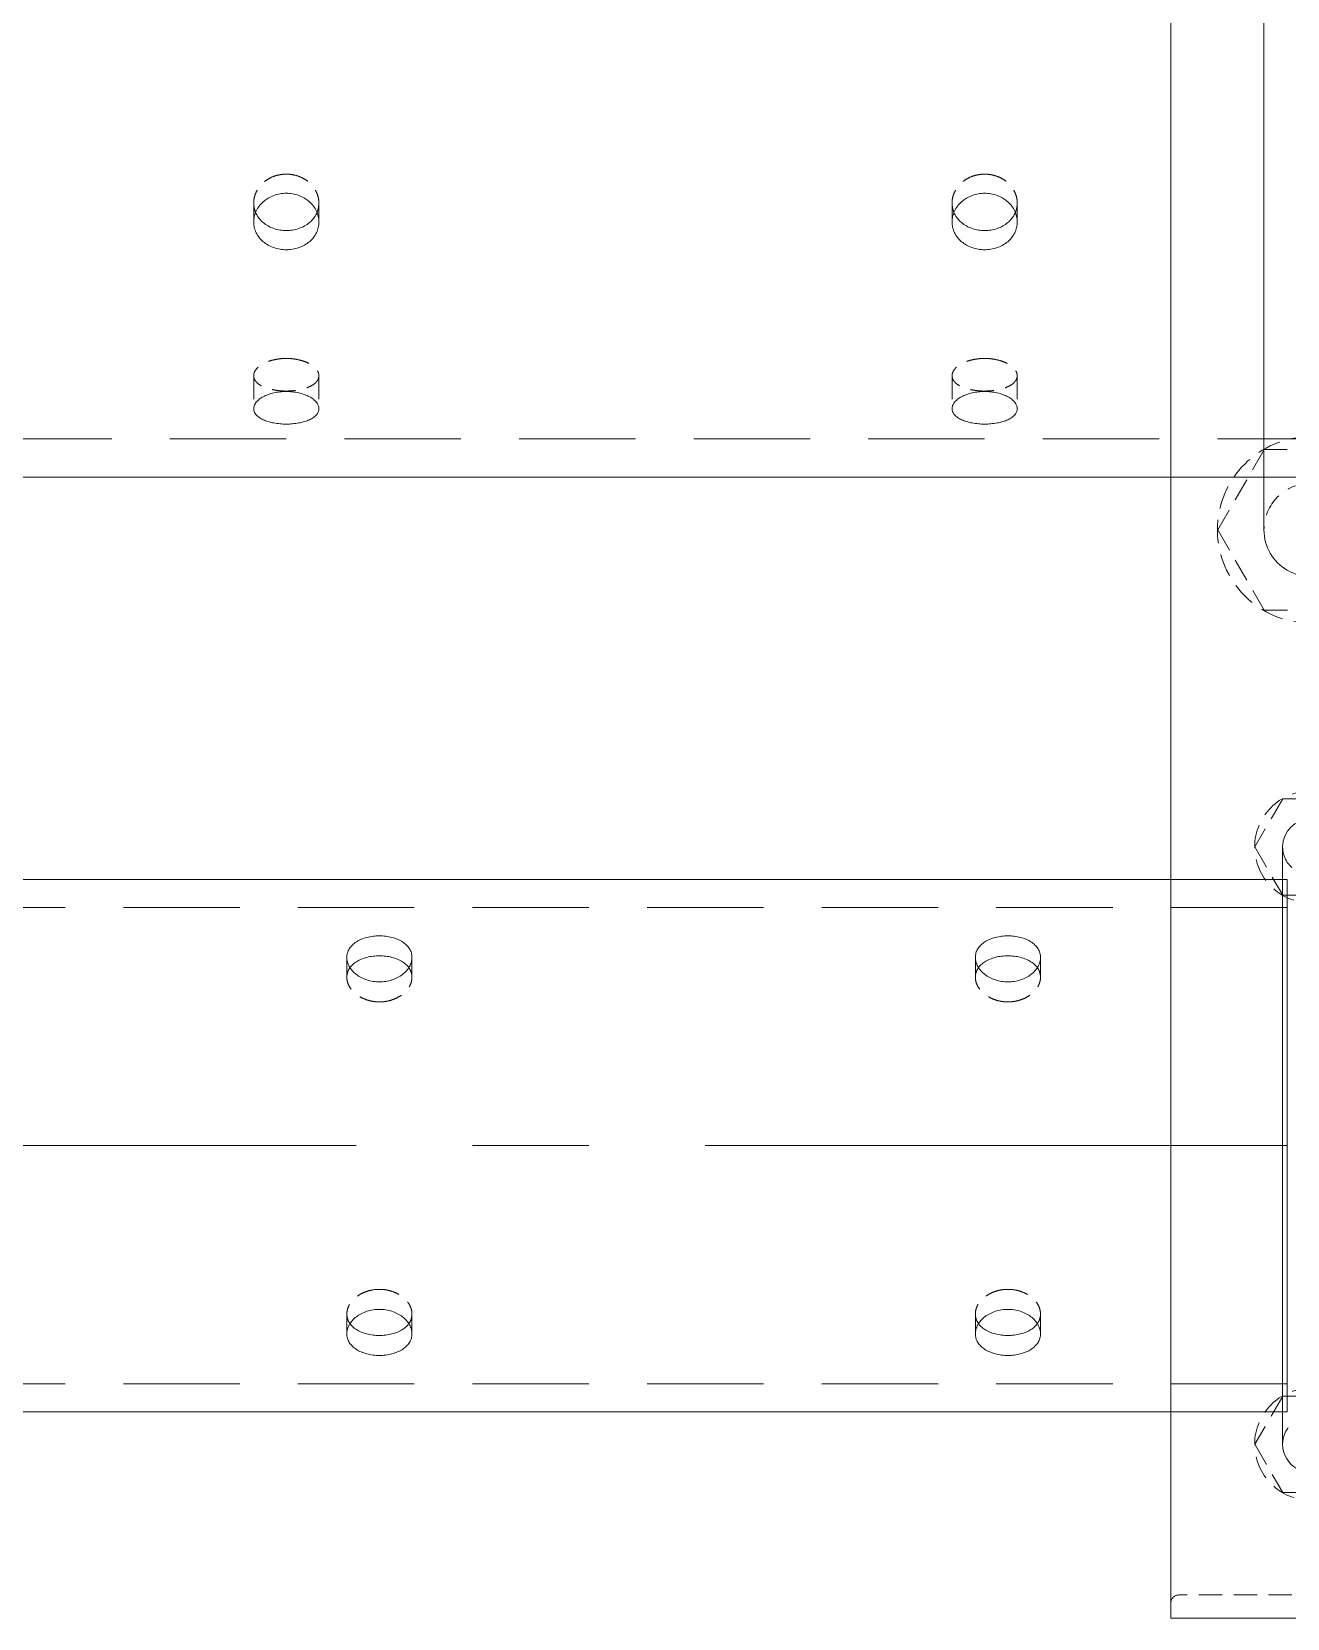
# Model space of a CAD drawing. Header units: millimetres. Extents: x -46397 to 283259, y -8690 to 23983.
# Drawn here: x 4268.5 to 4538.2, y 512.7 to 853.4 of the extents above; entities that cross this region are included whole.
import ezdxf

# ---------------------------------------------------------------- set-up
doc = ezdxf.new("R2010")
doc.units = ezdxf.units.MM
doc.linetypes.add('CENTER', pattern=[2, 1.25, -0.25, 0.25, -0.25])
doc.linetypes.add('HIDDENX2', pattern=[0.75, 0.5, -0.25])
doc.layers.add('DUONGTAM', color=1, linetype='CENTER', lineweight=0)
doc.layers.add('flashshoot', color=7, linetype='Continuous')

# ---------------------------------------------------------------- blocks, each defined once
blk = doc.blocks.new('A$C90275d84')
at = {"color": 1, "linetype": 'HIDDENX2', "lineweight": 0, "ltscale": 50}
blk.add_line((101.37, 1960), (101.37, -3000), dxfattribs=at)
at = {"color": 2, "linetype": 'Continuous', "lineweight": 0, "ltscale": 10}
blk.add_line((109.55, 1960), (109.55, -3000), dxfattribs=at)
at = {"color": 1, "linetype": 'HIDDENX2', "lineweight": 0, "ltscale": 10}
for p, q in [((50.68, 1067), (54.77, 1067)), ((87.79, 1067), (94.87, 1067)), ((50.68, 1053), (54.77, 1053)), ((87.79, 1053), (94.87, 1053)), ((50.68, 917), (54.77, 917)), ((87.79, 917), (94.87, 917)), ((50.68, 903), (54.77, 903)), ((87.79, 903), (94.87, 903))]:
    blk.add_line(p, q, dxfattribs=at)
for points, knots in [([(52.72, 1066.59), (52.43, 1066.71), (52.14, 1066.8), (51.46, 1066.96), (51.07, 1067), (50.3, 1067), (49.91, 1066.96), (49.12, 1066.78), (48.73, 1066.65), (47.97, 1066.29), (47.6, 1066.07), (46.93, 1065.55), (46.61, 1065.26), (46.06, 1064.64), (45.8, 1064.29), (45.34, 1063.52), (45.14, 1063.11), (44.82, 1062.25), (44.7, 1061.8), (44.54, 1060.89), (44.5, 1060.44), (44.5, 1060)], [29.335155, 29.335155, 29.335155, 29.335155, 30.333636, 30.333636, 31.652489, 31.652489, 32.971343, 32.971343, 34.290196, 34.290196, 35.609049, 35.609049, 36.927902, 36.927902, 38.246757, 38.246757, 39.565611, 39.565611, 40.884465, 40.884465, 42.203319, 42.203319, 42.203319, 42.203319]), ([(84.08, 1060), (84.08, 1059.56), (84.1, 1059.11), (84.2, 1058.2), (84.28, 1057.75), (84.48, 1056.89), (84.6, 1056.48), (84.88, 1055.71), (85.04, 1055.36), (85.38, 1054.74), (85.57, 1054.45), (85.97, 1053.93), (86.19, 1053.71), (86.64, 1053.35), (86.88, 1053.22), (87.34, 1053.04), (87.57, 1053), (88.01, 1053), (88.23, 1053.04), (88.68, 1053.22), (88.89, 1053.35), (89.3, 1053.71), (89.5, 1053.93), (89.86, 1054.45), (90.02, 1054.74), (90.3, 1055.36), (90.43, 1055.71), (90.66, 1056.48), (90.76, 1056.89), (90.92, 1057.75), (90.98, 1058.2), (91.06, 1059.11), (91.08, 1059.56), (91.08, 1060.44), (91.06, 1060.89), (90.98, 1061.8), (90.92, 1062.25), (90.76, 1063.11), (90.66, 1063.52), (90.43, 1064.29), (90.3, 1064.64), (90.02, 1065.26), (89.86, 1065.55), (89.5, 1066.07), (89.3, 1066.29), (88.89, 1066.65), (88.68, 1066.78), (88.23, 1066.96), (88.01, 1067), (87.57, 1067), (87.34, 1066.96), (86.88, 1066.78), (86.64, 1066.65), (86.19, 1066.29), (85.97, 1066.07), (85.57, 1065.55), (85.38, 1065.26), (85.04, 1064.64), (84.88, 1064.29), (84.6, 1063.52), (84.48, 1063.11), (84.28, 1062.25), (84.2, 1061.8), (84.1, 1060.89), (84.08, 1060.44), (84.08, 1060)], [0, 0, 0, 0, 1.318854, 1.318854, 2.637708, 2.637708, 3.956563, 3.956563, 5.275417, 5.275417, 6.59427, 6.59427, 7.913123, 7.913123, 9.231977, 9.231977, 10.55083, 10.55083, 11.869683, 11.869683, 13.188536, 13.188536, 14.507389, 14.507389, 15.826243, 15.826243, 17.145097, 17.145097, 18.463951, 18.463951, 19.782805, 19.782805, 21.10166, 21.10166, 22.420514, 22.420514, 23.739368, 23.739368, 25.058222, 25.058222, 26.377077, 26.377077, 27.69593, 27.69593, 29.014783, 29.014783, 30.333636, 30.333636, 31.652489, 31.652489, 32.971343, 32.971343, 34.290196, 34.290196, 35.609049, 35.609049, 36.927902, 36.927902, 38.246757, 38.246757, 39.565611, 39.565611, 40.884465, 40.884465, 42.203319, 42.203319, 42.203319, 42.203319]), ([(44.5, 1060), (44.5, 1059.56), (44.54, 1059.11), (44.7, 1058.2), (44.82, 1057.75), (45.14, 1056.89), (45.34, 1056.48), (45.8, 1055.71), (46.06, 1055.36), (46.61, 1054.74), (46.93, 1054.45), (47.6, 1053.93), (47.97, 1053.71), (48.73, 1053.35), (49.12, 1053.22), (49.91, 1053.04), (50.3, 1053), (51.07, 1053), (51.46, 1053.04), (52.14, 1053.2), (52.43, 1053.29), (52.72, 1053.41)], [0, 0, 0, 0, 1.318854, 1.318854, 2.637708, 2.637708, 3.956563, 3.956563, 5.275417, 5.275417, 6.59427, 6.59427, 7.913123, 7.913123, 9.231977, 9.231977, 10.55083, 10.55083, 11.869683, 11.869683, 12.868165, 12.868165, 12.868165, 12.868165]), ([(52.72, 916.59), (52.43, 916.71), (52.14, 916.8), (51.46, 916.96), (51.07, 917), (50.3, 917), (49.91, 916.96), (49.12, 916.78), (48.73, 916.65), (47.97, 916.29), (47.6, 916.07), (46.93, 915.55), (46.61, 915.26), (46.06, 914.64), (45.8, 914.29), (45.34, 913.52), (45.14, 913.11), (44.82, 912.25), (44.7, 911.8), (44.54, 910.89), (44.5, 910.44), (44.5, 910)], [29.335155, 29.335155, 29.335155, 29.335155, 30.333636, 30.333636, 31.652489, 31.652489, 32.971343, 32.971343, 34.290196, 34.290196, 35.609049, 35.609049, 36.927902, 36.927902, 38.246757, 38.246757, 39.565611, 39.565611, 40.884465, 40.884465, 42.203319, 42.203319, 42.203319, 42.203319]), ([(84.08, 910), (84.08, 909.56), (84.1, 909.11), (84.2, 908.2), (84.28, 907.75), (84.48, 906.89), (84.6, 906.48), (84.88, 905.71), (85.04, 905.36), (85.38, 904.74), (85.57, 904.45), (85.97, 903.93), (86.19, 903.71), (86.64, 903.35), (86.88, 903.22), (87.34, 903.04), (87.57, 903), (88.01, 903), (88.23, 903.04), (88.68, 903.22), (88.89, 903.35), (89.3, 903.71), (89.5, 903.93), (89.86, 904.45), (90.02, 904.74), (90.3, 905.36), (90.43, 905.71), (90.66, 906.48), (90.76, 906.89), (90.92, 907.75), (90.98, 908.2), (91.06, 909.11), (91.08, 909.56), (91.08, 910.44), (91.06, 910.89), (90.98, 911.8), (90.92, 912.25), (90.76, 913.11), (90.66, 913.52), (90.43, 914.29), (90.3, 914.64), (90.02, 915.26), (89.86, 915.55), (89.5, 916.07), (89.3, 916.29), (88.89, 916.65), (88.68, 916.78), (88.23, 916.96), (88.01, 917), (87.57, 917), (87.34, 916.96), (86.88, 916.78), (86.64, 916.65), (86.19, 916.29), (85.97, 916.07), (85.57, 915.55), (85.38, 915.26), (85.04, 914.64), (84.88, 914.29), (84.6, 913.52), (84.48, 913.11), (84.28, 912.25), (84.2, 911.8), (84.1, 910.89), (84.08, 910.44), (84.08, 910)], [0, 0, 0, 0, 1.318854, 1.318854, 2.637708, 2.637708, 3.956563, 3.956563, 5.275417, 5.275417, 6.59427, 6.59427, 7.913123, 7.913123, 9.231977, 9.231977, 10.55083, 10.55083, 11.869683, 11.869683, 13.188536, 13.188536, 14.507389, 14.507389, 15.826243, 15.826243, 17.145097, 17.145097, 18.463951, 18.463951, 19.782805, 19.782805, 21.10166, 21.10166, 22.420514, 22.420514, 23.739368, 23.739368, 25.058222, 25.058222, 26.377077, 26.377077, 27.69593, 27.69593, 29.014783, 29.014783, 30.333636, 30.333636, 31.652489, 31.652489, 32.971343, 32.971343, 34.290196, 34.290196, 35.609049, 35.609049, 36.927902, 36.927902, 38.246757, 38.246757, 39.565611, 39.565611, 40.884465, 40.884465, 42.203319, 42.203319, 42.203319, 42.203319]), ([(44.5, 910), (44.5, 909.56), (44.54, 909.11), (44.7, 908.2), (44.82, 907.75), (45.14, 906.89), (45.34, 906.48), (45.8, 905.71), (46.06, 905.36), (46.61, 904.74), (46.93, 904.45), (47.6, 903.93), (47.97, 903.71), (48.73, 903.35), (49.12, 903.22), (49.91, 903.04), (50.3, 903), (51.07, 903), (51.46, 903.04), (52.14, 903.2), (52.43, 903.29), (52.72, 903.41)], [0, 0, 0, 0, 1.318854, 1.318854, 2.637708, 2.637708, 3.956563, 3.956563, 5.275417, 5.275417, 6.59427, 6.59427, 7.913123, 7.913123, 9.231977, 9.231977, 10.55083, 10.55083, 11.869683, 11.869683, 12.868165, 12.868165, 12.868165, 12.868165])]:
    blk.add_open_spline(points, degree=3, knots=knots, dxfattribs=at)
at = {"color": 2, "linetype": 'Continuous', "lineweight": 0, "ltscale": 10}
for points, knots in [([(48.6, 1060), (48.6, 1060.44), (48.64, 1060.89), (48.8, 1061.8), (48.92, 1062.25), (49.24, 1063.11), (49.44, 1063.52), (49.9, 1064.29), (50.16, 1064.64), (50.71, 1065.26), (51.02, 1065.55), (51.7, 1066.07), (52.06, 1066.29), (52.82, 1066.65), (53.21, 1066.78), (54, 1066.96), (54.39, 1067), (55.16, 1067), (55.55, 1066.96), (56.33, 1066.78), (56.71, 1066.65), (57.45, 1066.29), (57.8, 1066.07), (58.45, 1065.55), (58.74, 1065.26), (59.27, 1064.64), (59.51, 1064.29), (59.94, 1063.52), (60.13, 1063.11), (60.43, 1062.25), (60.54, 1061.8), (60.69, 1060.89), (60.73, 1060.44), (60.73, 1059.56), (60.69, 1059.11), (60.54, 1058.2), (60.43, 1057.75), (60.13, 1056.89), (59.94, 1056.48), (59.51, 1055.71), (59.27, 1055.36), (58.74, 1054.74), (58.45, 1054.45), (57.8, 1053.93), (57.45, 1053.71), (56.71, 1053.35), (56.33, 1053.22), (55.55, 1053.04), (55.16, 1053), (54.39, 1053), (54, 1053.04), (53.21, 1053.22), (52.82, 1053.35), (52.06, 1053.71), (51.7, 1053.93), (51.02, 1054.45), (50.71, 1054.74), (50.16, 1055.36), (49.9, 1055.71), (49.44, 1056.48), (49.24, 1056.89), (48.92, 1057.75), (48.8, 1058.2), (48.64, 1059.11), (48.6, 1059.56), (48.6, 1060)], [0, 0, 0, 0, 1.318789, 1.318789, 2.637578, 2.637578, 3.956368, 3.956368, 5.275157, 5.275157, 6.593945, 6.593945, 7.912734, 7.912734, 9.231522, 9.231522, 10.550311, 10.550311, 11.869099, 11.869099, 13.187888, 13.187888, 14.506676, 14.506676, 15.825465, 15.825465, 17.144254, 17.144254, 18.463043, 18.463043, 19.781833, 19.781833, 21.100622, 21.100622, 22.419411, 22.419411, 23.7382, 23.7382, 25.05699, 25.05699, 26.375779, 26.375779, 27.694567, 27.694567, 29.013356, 29.013356, 30.332144, 30.332144, 31.650933, 31.650933, 32.969721, 32.969721, 34.28851, 34.28851, 35.607298, 35.607298, 36.926087, 36.926087, 38.244876, 38.244876, 39.563665, 39.563665, 40.882454, 40.882454, 42.201244, 42.201244, 42.201244, 42.201244]), ([(52.72, 1053.41), (52.81, 1053.45), (52.9, 1053.49), (53.36, 1053.71), (53.71, 1053.93), (54.35, 1054.45), (54.65, 1054.74), (55.17, 1055.36), (55.42, 1055.71), (55.85, 1056.48), (56.03, 1056.89), (56.33, 1057.75), (56.44, 1058.2), (56.59, 1059.11), (56.63, 1059.56), (56.63, 1060.44), (56.59, 1060.89), (56.44, 1061.8), (56.33, 1062.25), (56.03, 1063.11), (55.85, 1063.52), (55.42, 1064.29), (55.17, 1064.64), (54.65, 1065.26), (54.35, 1065.55), (53.71, 1066.07), (53.36, 1066.29), (52.9, 1066.51), (52.81, 1066.55), (52.72, 1066.59)], [12.868165, 12.868165, 12.868165, 12.868165, 13.188536, 13.188536, 14.507389, 14.507389, 15.826243, 15.826243, 17.145097, 17.145097, 18.463951, 18.463951, 19.782805, 19.782805, 21.10166, 21.10166, 22.420514, 22.420514, 23.739368, 23.739368, 25.058222, 25.058222, 26.377077, 26.377077, 27.69593, 27.69593, 29.014783, 29.014783, 29.335155, 29.335155, 29.335155, 29.335155]), ([(91.18, 1060), (91.18, 1060.44), (91.2, 1060.89), (91.3, 1061.8), (91.38, 1062.25), (91.57, 1063.11), (91.69, 1063.52), (91.98, 1064.29), (92.13, 1064.64), (92.47, 1065.26), (92.66, 1065.55), (93.06, 1066.07), (93.28, 1066.29), (93.73, 1066.65), (93.96, 1066.78), (94.42, 1066.96), (94.65, 1067), (95.09, 1067), (95.32, 1066.96), (95.76, 1066.78), (95.98, 1066.65), (96.39, 1066.29), (96.59, 1066.07), (96.94, 1065.55), (97.11, 1065.26), (97.39, 1064.64), (97.53, 1064.29), (97.76, 1063.52), (97.86, 1063.11), (98.02, 1062.25), (98.08, 1061.8), (98.16, 1060.89), (98.18, 1060.44), (98.18, 1059.56), (98.16, 1059.11), (98.08, 1058.2), (98.02, 1057.75), (97.86, 1056.89), (97.76, 1056.48), (97.53, 1055.71), (97.39, 1055.36), (97.11, 1054.74), (96.94, 1054.45), (96.59, 1053.93), (96.39, 1053.71), (95.98, 1053.35), (95.76, 1053.22), (95.32, 1053.04), (95.09, 1053), (94.65, 1053), (94.42, 1053.04), (93.96, 1053.22), (93.73, 1053.35), (93.28, 1053.71), (93.06, 1053.93), (92.66, 1054.45), (92.47, 1054.74), (92.13, 1055.36), (91.98, 1055.71), (91.69, 1056.48), (91.57, 1056.89), (91.38, 1057.75), (91.3, 1058.2), (91.2, 1059.11), (91.18, 1059.56), (91.18, 1060)], [0, 0, 0, 0, 1.318789, 1.318789, 2.637578, 2.637578, 3.956368, 3.956368, 5.275157, 5.275157, 6.593945, 6.593945, 7.912734, 7.912734, 9.231522, 9.231522, 10.550311, 10.550311, 11.869099, 11.869099, 13.187888, 13.187888, 14.506676, 14.506676, 15.825465, 15.825465, 17.144254, 17.144254, 18.463043, 18.463043, 19.781833, 19.781833, 21.100622, 21.100622, 22.419411, 22.419411, 23.7382, 23.7382, 25.05699, 25.05699, 26.375779, 26.375779, 27.694567, 27.694567, 29.013356, 29.013356, 30.332144, 30.332144, 31.650933, 31.650933, 32.969721, 32.969721, 34.28851, 34.28851, 35.607298, 35.607298, 36.926087, 36.926087, 38.244876, 38.244876, 39.563665, 39.563665, 40.882454, 40.882454, 42.201244, 42.201244, 42.201244, 42.201244]), ([(48.6, 910), (48.6, 910.44), (48.64, 910.89), (48.8, 911.8), (48.92, 912.25), (49.24, 913.11), (49.44, 913.52), (49.9, 914.29), (50.16, 914.64), (50.71, 915.26), (51.02, 915.55), (51.7, 916.07), (52.06, 916.29), (52.82, 916.65), (53.21, 916.78), (54, 916.96), (54.39, 917), (55.16, 917), (55.55, 916.96), (56.33, 916.78), (56.71, 916.65), (57.45, 916.29), (57.8, 916.07), (58.45, 915.55), (58.74, 915.26), (59.27, 914.64), (59.51, 914.29), (59.94, 913.52), (60.13, 913.11), (60.43, 912.25), (60.54, 911.8), (60.69, 910.89), (60.73, 910.44), (60.73, 909.56), (60.69, 909.11), (60.54, 908.2), (60.43, 907.75), (60.13, 906.89), (59.94, 906.48), (59.51, 905.71), (59.27, 905.36), (58.74, 904.74), (58.45, 904.45), (57.8, 903.93), (57.45, 903.71), (56.71, 903.35), (56.33, 903.22), (55.55, 903.04), (55.16, 903), (54.39, 903), (54, 903.04), (53.21, 903.22), (52.82, 903.35), (52.06, 903.71), (51.7, 903.93), (51.02, 904.45), (50.71, 904.74), (50.16, 905.36), (49.9, 905.71), (49.44, 906.48), (49.24, 906.89), (48.92, 907.75), (48.8, 908.2), (48.64, 909.11), (48.6, 909.56), (48.6, 910)], [0, 0, 0, 0, 1.318789, 1.318789, 2.637578, 2.637578, 3.956368, 3.956368, 5.275157, 5.275157, 6.593945, 6.593945, 7.912734, 7.912734, 9.231522, 9.231522, 10.550311, 10.550311, 11.869099, 11.869099, 13.187888, 13.187888, 14.506676, 14.506676, 15.825465, 15.825465, 17.144254, 17.144254, 18.463043, 18.463043, 19.781833, 19.781833, 21.100622, 21.100622, 22.419411, 22.419411, 23.7382, 23.7382, 25.05699, 25.05699, 26.375779, 26.375779, 27.694567, 27.694567, 29.013356, 29.013356, 30.332144, 30.332144, 31.650933, 31.650933, 32.969721, 32.969721, 34.28851, 34.28851, 35.607298, 35.607298, 36.926087, 36.926087, 38.244876, 38.244876, 39.563665, 39.563665, 40.882454, 40.882454, 42.201244, 42.201244, 42.201244, 42.201244]), ([(52.72, 903.41), (52.81, 903.45), (52.9, 903.49), (53.36, 903.71), (53.71, 903.93), (54.35, 904.45), (54.65, 904.74), (55.17, 905.36), (55.42, 905.71), (55.85, 906.48), (56.03, 906.89), (56.33, 907.75), (56.44, 908.2), (56.59, 909.11), (56.63, 909.56), (56.63, 910.44), (56.59, 910.89), (56.44, 911.8), (56.33, 912.25), (56.03, 913.11), (55.85, 913.52), (55.42, 914.29), (55.17, 914.64), (54.65, 915.26), (54.35, 915.55), (53.71, 916.07), (53.36, 916.29), (52.9, 916.51), (52.81, 916.55), (52.72, 916.59)], [12.868165, 12.868165, 12.868165, 12.868165, 13.188536, 13.188536, 14.507389, 14.507389, 15.826243, 15.826243, 17.145097, 17.145097, 18.463951, 18.463951, 19.782805, 19.782805, 21.10166, 21.10166, 22.420514, 22.420514, 23.739368, 23.739368, 25.058222, 25.058222, 26.377077, 26.377077, 27.69593, 27.69593, 29.014783, 29.014783, 29.335155, 29.335155, 29.335155, 29.335155]), ([(91.18, 910), (91.18, 910.44), (91.2, 910.89), (91.3, 911.8), (91.38, 912.25), (91.57, 913.11), (91.69, 913.52), (91.98, 914.29), (92.13, 914.64), (92.47, 915.26), (92.66, 915.55), (93.06, 916.07), (93.28, 916.29), (93.73, 916.65), (93.96, 916.78), (94.42, 916.96), (94.65, 917), (95.09, 917), (95.32, 916.96), (95.76, 916.78), (95.98, 916.65), (96.39, 916.29), (96.59, 916.07), (96.94, 915.55), (97.11, 915.26), (97.39, 914.64), (97.53, 914.29), (97.76, 913.52), (97.86, 913.11), (98.02, 912.25), (98.08, 911.8), (98.16, 910.89), (98.18, 910.44), (98.18, 909.56), (98.16, 909.11), (98.08, 908.2), (98.02, 907.75), (97.86, 906.89), (97.76, 906.48), (97.53, 905.71), (97.39, 905.36), (97.11, 904.74), (96.94, 904.45), (96.59, 903.93), (96.39, 903.71), (95.98, 903.35), (95.76, 903.22), (95.32, 903.04), (95.09, 903), (94.65, 903), (94.42, 903.04), (93.96, 903.22), (93.73, 903.35), (93.28, 903.71), (93.06, 903.93), (92.66, 904.45), (92.47, 904.74), (92.13, 905.36), (91.98, 905.71), (91.69, 906.48), (91.57, 906.89), (91.38, 907.75), (91.3, 908.2), (91.2, 909.11), (91.18, 909.56), (91.18, 910)], [0, 0, 0, 0, 1.318789, 1.318789, 2.637578, 2.637578, 3.956368, 3.956368, 5.275157, 5.275157, 6.593945, 6.593945, 7.912734, 7.912734, 9.231522, 9.231522, 10.550311, 10.550311, 11.869099, 11.869099, 13.187888, 13.187888, 14.506676, 14.506676, 15.825465, 15.825465, 17.144254, 17.144254, 18.463043, 18.463043, 19.781833, 19.781833, 21.100622, 21.100622, 22.419411, 22.419411, 23.7382, 23.7382, 25.05699, 25.05699, 26.375779, 26.375779, 27.694567, 27.694567, 29.013356, 29.013356, 30.332144, 30.332144, 31.650933, 31.650933, 32.969721, 32.969721, 34.28851, 34.28851, 35.607298, 35.607298, 36.926087, 36.926087, 38.244876, 38.244876, 39.563665, 39.563665, 40.882454, 40.882454, 42.201244, 42.201244, 42.201244, 42.201244])]:
    blk.add_open_spline(points, degree=3, knots=knots, dxfattribs=at)
blk = doc.blocks.new('A$C709efb1f')
at = {"color": 150, "linetype": 'Continuous', "lineweight": 0, "ltscale": 10}
for p, q in [((253.13, 1125), (195.98, 1125)), ((195.98, 1125), (195.98, -3000)), ((310.28, 1125), (253.13, 1125)), ((310.28, 1125), (310.28, -3000))]:
    blk.add_line(p, q, dxfattribs=at)
at = {"color": 1, "linetype": 'HIDDENX2', "lineweight": 0, "ltscale": 50}
for p, q in [((202, 1125), (202, -3000)), ((304.26, 1125), (304.26, -3000))]:
    blk.add_line(p, q, dxfattribs=at)
at = {"color": 1, "linetype": 'HIDDENX2', "lineweight": 0, "ltscale": 10}
for p, q in [((212.72, 1072), (216.98, 1072)), ((289.29, 1072), (293.54, 1072)), ((212.72, 1058), (216.98, 1058)), ((289.29, 1058), (293.54, 1058)), ((212.72, 937), (216.98, 937)), ((289.29, 937), (293.54, 937)), ((212.72, 923), (216.98, 923)), ((289.29, 923), (293.54, 923))]:
    blk.add_line(p, q, dxfattribs=at)
at = {"color": 150, "linetype": 'Continuous', "lineweight": 0, "ltscale": 10}
for points, knots in [([(217.97, 1065), (217.97, 1064.56), (217.94, 1064.11), (217.8, 1063.2), (217.69, 1062.75), (217.41, 1061.89), (217.24, 1061.48), (216.84, 1060.71), (216.61, 1060.36), (216.13, 1059.74), (215.87, 1059.45), (215.29, 1058.93), (214.98, 1058.71), (214.34, 1058.35), (214.01, 1058.22), (213.36, 1058.04), (213.03, 1058), (212.41, 1058), (212.09, 1058.04), (211.47, 1058.22), (211.16, 1058.35), (210.58, 1058.71), (210.3, 1058.93), (209.8, 1059.45), (209.57, 1059.74), (209.17, 1060.36), (208.99, 1060.71), (208.66, 1061.48), (208.52, 1061.89), (208.3, 1062.75), (208.21, 1063.2), (208.1, 1064.11), (208.07, 1064.56), (208.07, 1065.44), (208.1, 1065.89), (208.21, 1066.8), (208.3, 1067.25), (208.52, 1068.11), (208.66, 1068.52), (208.99, 1069.29), (209.17, 1069.64), (209.57, 1070.26), (209.8, 1070.55), (210.3, 1071.07), (210.58, 1071.29), (211.16, 1071.65), (211.47, 1071.78), (212.09, 1071.96), (212.41, 1072), (213.03, 1072), (213.36, 1071.96), (214.01, 1071.78), (214.34, 1071.65), (214.98, 1071.29), (215.29, 1071.07), (215.87, 1070.55), (216.13, 1070.26), (216.61, 1069.64), (216.84, 1069.29), (217.24, 1068.52), (217.41, 1068.11), (217.69, 1067.25), (217.8, 1066.8), (217.94, 1065.89), (217.97, 1065.44), (217.97, 1065)], [0, 0, 0, 0, 1.319832, 1.319832, 2.639664, 2.639664, 3.959497, 3.959497, 5.279329, 5.279329, 6.599151, 6.599151, 7.918973, 7.918973, 9.238795, 9.238795, 10.558617, 10.558617, 11.878439, 11.878439, 13.198261, 13.198261, 14.518084, 14.518084, 15.837906, 15.837906, 17.157738, 17.157738, 18.47757, 18.47757, 19.797402, 19.797402, 21.117235, 21.117235, 22.437067, 22.437067, 23.756899, 23.756899, 25.076731, 25.076731, 26.396564, 26.396564, 27.716386, 27.716386, 29.036208, 29.036208, 30.35603, 30.35603, 31.675852, 31.675852, 32.995674, 32.995674, 34.315496, 34.315496, 35.635318, 35.635318, 36.95514, 36.95514, 38.274973, 38.274973, 39.594805, 39.594805, 40.914637, 40.914637, 42.234469, 42.234469, 42.234469, 42.234469]), ([(214.91, 1071.32), (214.7, 1071.17), (214.5, 1071), (214.07, 1070.55), (213.84, 1070.26), (213.45, 1069.64), (213.26, 1069.29), (212.94, 1068.52), (212.81, 1068.11), (212.58, 1067.25), (212.5, 1066.8), (212.39, 1065.89), (212.37, 1065.44), (212.37, 1064.56), (212.39, 1064.11), (212.5, 1063.2), (212.58, 1062.75), (212.81, 1061.89), (212.94, 1061.48), (213.26, 1060.71), (213.45, 1060.36), (213.84, 1059.74), (214.07, 1059.45), (214.5, 1059), (214.7, 1058.83), (214.91, 1058.68)], [13.547032, 13.547032, 13.547032, 13.547032, 14.522015, 14.522015, 15.842193, 15.842193, 17.162386, 17.162386, 18.48258, 18.48258, 19.802773, 19.802773, 21.122966, 21.122966, 22.44316, 22.44316, 23.763353, 23.763353, 25.083546, 25.083546, 26.40374, 26.40374, 27.723917, 27.723917, 28.6989, 28.6989, 28.6989, 28.6989]), ([(288.29, 1065), (288.29, 1065.44), (288.32, 1065.89), (288.46, 1066.8), (288.57, 1067.25), (288.85, 1068.11), (289.03, 1068.52), (289.43, 1069.29), (289.65, 1069.64), (290.13, 1070.26), (290.4, 1070.55), (290.97, 1071.07), (291.28, 1071.29), (291.92, 1071.65), (292.25, 1071.78), (292.91, 1071.96), (293.23, 1072), (293.85, 1072), (294.17, 1071.96), (294.8, 1071.78), (295.1, 1071.65), (295.68, 1071.29), (295.96, 1071.07), (296.46, 1070.55), (296.69, 1070.26), (297.09, 1069.64), (297.28, 1069.29), (297.6, 1068.52), (297.74, 1068.11), (297.97, 1067.25), (298.05, 1066.8), (298.16, 1065.89), (298.19, 1065.44), (298.19, 1064.56), (298.16, 1064.11), (298.05, 1063.2), (297.97, 1062.75), (297.74, 1061.89), (297.6, 1061.48), (297.28, 1060.71), (297.09, 1060.36), (296.69, 1059.74), (296.46, 1059.45), (295.96, 1058.93), (295.68, 1058.71), (295.1, 1058.35), (294.8, 1058.22), (294.17, 1058.04), (293.85, 1058), (293.23, 1058), (292.91, 1058.04), (292.25, 1058.22), (291.92, 1058.35), (291.28, 1058.71), (290.97, 1058.93), (290.4, 1059.45), (290.13, 1059.74), (289.65, 1060.36), (289.43, 1060.71), (289.03, 1061.48), (288.85, 1061.89), (288.57, 1062.75), (288.46, 1063.2), (288.32, 1064.11), (288.29, 1064.56), (288.29, 1065)], [0, 0, 0, 0, 1.319832, 1.319832, 2.639664, 2.639664, 3.959497, 3.959497, 5.279329, 5.279329, 6.599151, 6.599151, 7.918973, 7.918973, 9.238795, 9.238795, 10.558617, 10.558617, 11.878439, 11.878439, 13.198261, 13.198261, 14.518084, 14.518084, 15.837906, 15.837906, 17.157738, 17.157738, 18.47757, 18.47757, 19.797402, 19.797402, 21.117235, 21.117235, 22.437067, 22.437067, 23.756899, 23.756899, 25.076731, 25.076731, 26.396564, 26.396564, 27.716386, 27.716386, 29.036208, 29.036208, 30.35603, 30.35603, 31.675852, 31.675852, 32.995674, 32.995674, 34.315496, 34.315496, 35.635318, 35.635318, 36.95514, 36.95514, 38.274973, 38.274973, 39.594805, 39.594805, 40.914637, 40.914637, 42.234469, 42.234469, 42.234469, 42.234469]), ([(291.35, 1058.68), (291.56, 1058.83), (291.76, 1059), (292.19, 1059.45), (292.42, 1059.74), (292.81, 1060.36), (293, 1060.71), (293.32, 1061.48), (293.46, 1061.89), (293.68, 1062.75), (293.76, 1063.2), (293.87, 1064.11), (293.9, 1064.56), (293.9, 1065.44), (293.87, 1065.89), (293.76, 1066.8), (293.68, 1067.25), (293.46, 1068.11), (293.32, 1068.52), (293, 1069.29), (292.81, 1069.64), (292.42, 1070.26), (292.19, 1070.55), (291.76, 1071), (291.56, 1071.17), (291.35, 1071.32)], [13.547032, 13.547032, 13.547032, 13.547032, 14.522015, 14.522015, 15.842193, 15.842193, 17.162386, 17.162386, 18.48258, 18.48258, 19.802773, 19.802773, 21.122966, 21.122966, 22.44316, 22.44316, 23.763353, 23.763353, 25.083546, 25.083546, 26.40374, 26.40374, 27.723917, 27.723917, 28.6989, 28.6989, 28.6989, 28.6989]), ([(217.97, 930), (217.97, 929.56), (217.94, 929.11), (217.8, 928.2), (217.69, 927.75), (217.41, 926.89), (217.24, 926.48), (216.84, 925.71), (216.61, 925.36), (216.13, 924.74), (215.87, 924.45), (215.29, 923.93), (214.98, 923.71), (214.34, 923.35), (214.01, 923.22), (213.36, 923.04), (213.03, 923), (212.41, 923), (212.09, 923.04), (211.47, 923.22), (211.16, 923.35), (210.58, 923.71), (210.3, 923.93), (209.8, 924.45), (209.57, 924.74), (209.17, 925.36), (208.99, 925.71), (208.66, 926.48), (208.52, 926.89), (208.3, 927.75), (208.21, 928.2), (208.1, 929.11), (208.07, 929.56), (208.07, 930.44), (208.1, 930.89), (208.21, 931.8), (208.3, 932.25), (208.52, 933.11), (208.66, 933.52), (208.99, 934.29), (209.17, 934.64), (209.57, 935.26), (209.8, 935.55), (210.3, 936.07), (210.58, 936.29), (211.16, 936.65), (211.47, 936.78), (212.09, 936.96), (212.41, 937), (213.03, 937), (213.36, 936.96), (214.01, 936.78), (214.34, 936.65), (214.98, 936.29), (215.29, 936.07), (215.87, 935.55), (216.13, 935.26), (216.61, 934.64), (216.84, 934.29), (217.24, 933.52), (217.41, 933.11), (217.69, 932.25), (217.8, 931.8), (217.94, 930.89), (217.97, 930.44), (217.97, 930)], [0, 0, 0, 0, 1.319832, 1.319832, 2.639664, 2.639664, 3.959497, 3.959497, 5.279329, 5.279329, 6.599151, 6.599151, 7.918973, 7.918973, 9.238795, 9.238795, 10.558617, 10.558617, 11.878439, 11.878439, 13.198261, 13.198261, 14.518084, 14.518084, 15.837906, 15.837906, 17.157738, 17.157738, 18.47757, 18.47757, 19.797402, 19.797402, 21.117235, 21.117235, 22.437067, 22.437067, 23.756899, 23.756899, 25.076731, 25.076731, 26.396564, 26.396564, 27.716386, 27.716386, 29.036208, 29.036208, 30.35603, 30.35603, 31.675852, 31.675852, 32.995674, 32.995674, 34.315496, 34.315496, 35.635318, 35.635318, 36.95514, 36.95514, 38.274973, 38.274973, 39.594805, 39.594805, 40.914637, 40.914637, 42.234469, 42.234469, 42.234469, 42.234469]), ([(288.29, 930), (288.29, 930.44), (288.32, 930.89), (288.46, 931.8), (288.57, 932.25), (288.85, 933.11), (289.03, 933.52), (289.43, 934.29), (289.65, 934.64), (290.13, 935.26), (290.4, 935.55), (290.97, 936.07), (291.28, 936.29), (291.92, 936.65), (292.25, 936.78), (292.91, 936.96), (293.23, 937), (293.85, 937), (294.17, 936.96), (294.8, 936.78), (295.1, 936.65), (295.68, 936.29), (295.96, 936.07), (296.46, 935.55), (296.69, 935.26), (297.09, 934.64), (297.28, 934.29), (297.6, 933.52), (297.74, 933.11), (297.97, 932.25), (298.05, 931.8), (298.16, 930.89), (298.19, 930.44), (298.19, 929.56), (298.16, 929.11), (298.05, 928.2), (297.97, 927.75), (297.74, 926.89), (297.6, 926.48), (297.28, 925.71), (297.09, 925.36), (296.69, 924.74), (296.46, 924.45), (295.96, 923.93), (295.68, 923.71), (295.1, 923.35), (294.8, 923.22), (294.17, 923.04), (293.85, 923), (293.23, 923), (292.91, 923.04), (292.25, 923.22), (291.92, 923.35), (291.28, 923.71), (290.97, 923.93), (290.4, 924.45), (290.13, 924.74), (289.65, 925.36), (289.43, 925.71), (289.03, 926.48), (288.85, 926.89), (288.57, 927.75), (288.46, 928.2), (288.32, 929.11), (288.29, 929.56), (288.29, 930)], [0, 0, 0, 0, 1.319832, 1.319832, 2.639664, 2.639664, 3.959497, 3.959497, 5.279329, 5.279329, 6.599151, 6.599151, 7.918973, 7.918973, 9.238795, 9.238795, 10.558617, 10.558617, 11.878439, 11.878439, 13.198261, 13.198261, 14.518084, 14.518084, 15.837906, 15.837906, 17.157738, 17.157738, 18.47757, 18.47757, 19.797402, 19.797402, 21.117235, 21.117235, 22.437067, 22.437067, 23.756899, 23.756899, 25.076731, 25.076731, 26.396564, 26.396564, 27.716386, 27.716386, 29.036208, 29.036208, 30.35603, 30.35603, 31.675852, 31.675852, 32.995674, 32.995674, 34.315496, 34.315496, 35.635318, 35.635318, 36.95514, 36.95514, 38.274973, 38.274973, 39.594805, 39.594805, 40.914637, 40.914637, 42.234469, 42.234469, 42.234469, 42.234469]), ([(214.91, 936.32), (214.7, 936.17), (214.5, 936), (214.07, 935.55), (213.84, 935.26), (213.45, 934.64), (213.26, 934.29), (212.94, 933.52), (212.81, 933.11), (212.58, 932.25), (212.5, 931.8), (212.39, 930.89), (212.37, 930.44), (212.37, 929.56), (212.39, 929.11), (212.5, 928.2), (212.58, 927.75), (212.81, 926.89), (212.94, 926.48), (213.26, 925.71), (213.45, 925.36), (213.84, 924.74), (214.07, 924.45), (214.5, 924), (214.7, 923.83), (214.91, 923.68)], [13.547032, 13.547032, 13.547032, 13.547032, 14.522015, 14.522015, 15.842193, 15.842193, 17.162386, 17.162386, 18.48258, 18.48258, 19.802773, 19.802773, 21.122966, 21.122966, 22.44316, 22.44316, 23.763353, 23.763353, 25.083546, 25.083546, 26.40374, 26.40374, 27.723917, 27.723917, 28.6989, 28.6989, 28.6989, 28.6989]), ([(291.35, 923.68), (291.56, 923.83), (291.76, 924), (292.19, 924.45), (292.42, 924.74), (292.81, 925.36), (293, 925.71), (293.32, 926.48), (293.46, 926.89), (293.68, 927.75), (293.76, 928.2), (293.87, 929.11), (293.9, 929.56), (293.9, 930.44), (293.87, 930.89), (293.76, 931.8), (293.68, 932.25), (293.46, 933.11), (293.32, 933.52), (293, 934.29), (292.81, 934.64), (292.42, 935.26), (292.19, 935.55), (291.76, 936), (291.56, 936.17), (291.35, 936.32)], [13.547032, 13.547032, 13.547032, 13.547032, 14.522015, 14.522015, 15.842193, 15.842193, 17.162386, 17.162386, 18.48258, 18.48258, 19.802773, 19.802773, 21.122966, 21.122966, 22.44316, 22.44316, 23.763353, 23.763353, 25.083546, 25.083546, 26.40374, 26.40374, 27.723917, 27.723917, 28.6989, 28.6989, 28.6989, 28.6989])]:
    blk.add_open_spline(points, degree=3, knots=knots, dxfattribs=at)
at = {"color": 1, "linetype": 'HIDDENX2', "lineweight": 0, "ltscale": 10}
for points, knots in [([(222.27, 1065), (222.27, 1065.44), (222.23, 1065.89), (222.09, 1066.8), (221.98, 1067.25), (221.7, 1068.11), (221.52, 1068.52), (221.12, 1069.29), (220.89, 1069.64), (220.41, 1070.26), (220.14, 1070.55), (219.55, 1071.07), (219.24, 1071.29), (218.6, 1071.65), (218.27, 1071.78), (217.61, 1071.96), (217.29, 1072), (216.67, 1072), (216.35, 1071.96), (215.73, 1071.78), (215.42, 1071.65), (215.06, 1071.42), (214.98, 1071.37), (214.91, 1071.32)], [0, 0, 0, 0, 1.320193, 1.320193, 2.640387, 2.640387, 3.96058, 3.96058, 5.280773, 5.280773, 6.600951, 6.600951, 7.921128, 7.921128, 9.241306, 9.241306, 10.561483, 10.561483, 11.881661, 11.881661, 13.201838, 13.201838, 13.547032, 13.547032, 13.547032, 13.547032]), ([(291.35, 1071.32), (291.28, 1071.37), (291.21, 1071.42), (290.84, 1071.65), (290.54, 1071.78), (289.91, 1071.96), (289.6, 1072), (288.97, 1072), (288.65, 1071.96), (287.99, 1071.78), (287.66, 1071.65), (287.02, 1071.29), (286.71, 1071.07), (286.13, 1070.55), (285.86, 1070.26), (285.38, 1069.64), (285.15, 1069.29), (284.74, 1068.52), (284.57, 1068.11), (284.28, 1067.25), (284.17, 1066.8), (284.03, 1065.89), (284, 1065.44), (284, 1065)], [28.6989, 28.6989, 28.6989, 28.6989, 29.044094, 29.044094, 30.364272, 30.364272, 31.684449, 31.684449, 33.004627, 33.004627, 34.324804, 34.324804, 35.644982, 35.644982, 36.965159, 36.965159, 38.285352, 38.285352, 39.605546, 39.605546, 40.925739, 40.925739, 42.245932, 42.245932, 42.245932, 42.245932]), ([(214.91, 1058.68), (214.98, 1058.63), (215.06, 1058.58), (215.42, 1058.35), (215.73, 1058.22), (216.35, 1058.04), (216.67, 1058), (217.29, 1058), (217.61, 1058.04), (218.27, 1058.22), (218.6, 1058.35), (219.24, 1058.71), (219.55, 1058.93), (220.14, 1059.45), (220.41, 1059.74), (220.89, 1060.36), (221.12, 1060.71), (221.52, 1061.48), (221.7, 1061.89), (221.98, 1062.75), (222.09, 1063.2), (222.23, 1064.11), (222.27, 1064.56), (222.27, 1065)], [28.6989, 28.6989, 28.6989, 28.6989, 29.044094, 29.044094, 30.364272, 30.364272, 31.684449, 31.684449, 33.004627, 33.004627, 34.324804, 34.324804, 35.644982, 35.644982, 36.965159, 36.965159, 38.285352, 38.285352, 39.605546, 39.605546, 40.925739, 40.925739, 42.245932, 42.245932, 42.245932, 42.245932]), ([(284, 1065), (284, 1064.56), (284.03, 1064.11), (284.17, 1063.2), (284.28, 1062.75), (284.57, 1061.89), (284.74, 1061.48), (285.15, 1060.71), (285.38, 1060.36), (285.86, 1059.74), (286.13, 1059.45), (286.71, 1058.93), (287.02, 1058.71), (287.66, 1058.35), (287.99, 1058.22), (288.65, 1058.04), (288.97, 1058), (289.6, 1058), (289.91, 1058.04), (290.54, 1058.22), (290.84, 1058.35), (291.21, 1058.58), (291.28, 1058.63), (291.35, 1058.68)], [0, 0, 0, 0, 1.320193, 1.320193, 2.640387, 2.640387, 3.96058, 3.96058, 5.280773, 5.280773, 6.600951, 6.600951, 7.921128, 7.921128, 9.241306, 9.241306, 10.561483, 10.561483, 11.881661, 11.881661, 13.201838, 13.201838, 13.547032, 13.547032, 13.547032, 13.547032]), ([(222.27, 930), (222.27, 930.44), (222.23, 930.89), (222.09, 931.8), (221.98, 932.25), (221.7, 933.11), (221.52, 933.52), (221.12, 934.29), (220.89, 934.64), (220.41, 935.26), (220.14, 935.55), (219.55, 936.07), (219.24, 936.29), (218.6, 936.65), (218.27, 936.78), (217.61, 936.96), (217.29, 937), (216.67, 937), (216.35, 936.96), (215.73, 936.78), (215.42, 936.65), (215.06, 936.42), (214.98, 936.37), (214.91, 936.32)], [0, 0, 0, 0, 1.320193, 1.320193, 2.640387, 2.640387, 3.96058, 3.96058, 5.280773, 5.280773, 6.600951, 6.600951, 7.921128, 7.921128, 9.241306, 9.241306, 10.561483, 10.561483, 11.881661, 11.881661, 13.201838, 13.201838, 13.547032, 13.547032, 13.547032, 13.547032]), ([(291.35, 936.32), (291.28, 936.37), (291.21, 936.42), (290.84, 936.65), (290.54, 936.78), (289.91, 936.96), (289.6, 937), (288.97, 937), (288.65, 936.96), (287.99, 936.78), (287.66, 936.65), (287.02, 936.29), (286.71, 936.07), (286.13, 935.55), (285.86, 935.26), (285.38, 934.64), (285.15, 934.29), (284.74, 933.52), (284.57, 933.11), (284.28, 932.25), (284.17, 931.8), (284.03, 930.89), (284, 930.44), (284, 930)], [28.6989, 28.6989, 28.6989, 28.6989, 29.044094, 29.044094, 30.364272, 30.364272, 31.684449, 31.684449, 33.004627, 33.004627, 34.324804, 34.324804, 35.644982, 35.644982, 36.965159, 36.965159, 38.285352, 38.285352, 39.605546, 39.605546, 40.925739, 40.925739, 42.245932, 42.245932, 42.245932, 42.245932]), ([(214.91, 923.68), (214.98, 923.63), (215.06, 923.58), (215.42, 923.35), (215.73, 923.22), (216.35, 923.04), (216.67, 923), (217.29, 923), (217.61, 923.04), (218.27, 923.22), (218.6, 923.35), (219.24, 923.71), (219.55, 923.93), (220.14, 924.45), (220.41, 924.74), (220.89, 925.36), (221.12, 925.71), (221.52, 926.48), (221.7, 926.89), (221.98, 927.75), (222.09, 928.2), (222.23, 929.11), (222.27, 929.56), (222.27, 930)], [28.6989, 28.6989, 28.6989, 28.6989, 29.044094, 29.044094, 30.364272, 30.364272, 31.684449, 31.684449, 33.004627, 33.004627, 34.324804, 34.324804, 35.644982, 35.644982, 36.965159, 36.965159, 38.285352, 38.285352, 39.605546, 39.605546, 40.925739, 40.925739, 42.245932, 42.245932, 42.245932, 42.245932]), ([(284, 930), (284, 929.56), (284.03, 929.11), (284.17, 928.2), (284.28, 927.75), (284.57, 926.89), (284.74, 926.48), (285.15, 925.71), (285.38, 925.36), (285.86, 924.74), (286.13, 924.45), (286.71, 923.93), (287.02, 923.71), (287.66, 923.35), (287.99, 923.22), (288.65, 923.04), (288.97, 923), (289.6, 923), (289.91, 923.04), (290.54, 923.22), (290.84, 923.35), (291.21, 923.58), (291.28, 923.63), (291.35, 923.68)], [0, 0, 0, 0, 1.320193, 1.320193, 2.640387, 2.640387, 3.96058, 3.96058, 5.280773, 5.280773, 6.600951, 6.600951, 7.921128, 7.921128, 9.241306, 9.241306, 10.561483, 10.561483, 11.881661, 11.881661, 13.201838, 13.201838, 13.547032, 13.547032, 13.547032, 13.547032])]:
    blk.add_open_spline(points, degree=3, knots=knots, dxfattribs=at)
at = {"layer": 'DUONGTAM', "ltscale": 100}
blk.add_line((253.13, 1125), (253.13, -3000), dxfattribs=at)
blk = doc.blocks.new('A$Cc882877d')
at = {"color": 6, "linetype": 'Continuous', "lineweight": 0, "ltscale": 10}
for p, q in [((354.63, 1100), (354.63, 1160)), ((354.63, 1100), (354.63, 1160)), ((188.98, 1124), (317.28, 1124)), ((-120.9, 1120), (120.9, 1120)), ((-170.9, 1100), (354.63, 1100)), ((354.63, 1100), (354.63, 1100))]:
    blk.add_line(p, q, dxfattribs=at)
at = {"color": 4, "linetype": 'HIDDENX2', "lineweight": 0, "ltscale": 10}
for p, q in [((349.63, 1148.5), (349.63, 1101.7)), ((349.63, 1148.5), (349.63, 1101.7)), ((103.64, 1139.96), (103.64, 1120.04)), ((138.16, 1120.04), (138.16, 1139.96)), ((178.63, 1135.98), (178.63, 1124.02)), ((199.33, 1124.02), (199.33, 1135.98)), ((306.93, 1135.98), (306.93, 1124.02)), ((327.63, 1124.02), (327.63, 1135.98)), ((178.63, 1124.02), (188.98, 1118.04)), ((188.98, 1118.04), (199.33, 1124.02)), ((306.93, 1124.02), (317.28, 1118.04)), ((317.28, 1118.04), (327.63, 1124.02)), ((103.64, 1120.04), (120.9, 1110.07)), ((120.9, 1110.07), (138.16, 1120.04))]:
    blk.add_line(p, q, dxfattribs=at)
for centre, radius in [((120.9, 1130), 20), ((188.98, 1130), 12), ((317.28, 1130), 12)]:
    blk.add_circle(centre, radius, dxfattribs=at)
at = {"color": 6, "linetype": 'Continuous', "lineweight": 0, "ltscale": 10}
for centre, radius, start, end in [((120.9, 1130), 10, 270, 90), ((188.98, 1130), 6, 90, 270), ((317.28, 1130), 6, 270, 90)]:
    blk.add_arc(centre, radius, start, end, dxfattribs=at)
at = {"color": 4, "linetype": 'HIDDENX2', "lineweight": 0, "ltscale": 10}
for centre, radius, start, end in [((188.98, 1130), 6, 270, 90), ((317.28, 1130), 6, 90, 270), ((120.9, 1130), 10, 180, 270), ((351.33, 1101.7), 1.7, 180, 270), ((351.33, 1101.7), 1.7, 180, 270)]:
    blk.add_arc(centre, radius, start, end, dxfattribs=at)

msp = doc.modelspace()

# ---------------------------------------------------------------- block references
at = {"layer": 'flashshoot', "rotation": 270}
for name in ['A$C90275d84', 'A$Cc882877d', 'A$C709efb1f']:
    msp.add_blockref(name, (3413.15, 867.35, -1.5), dxfattribs=at)

doc.saveas('drawing.dxf')
